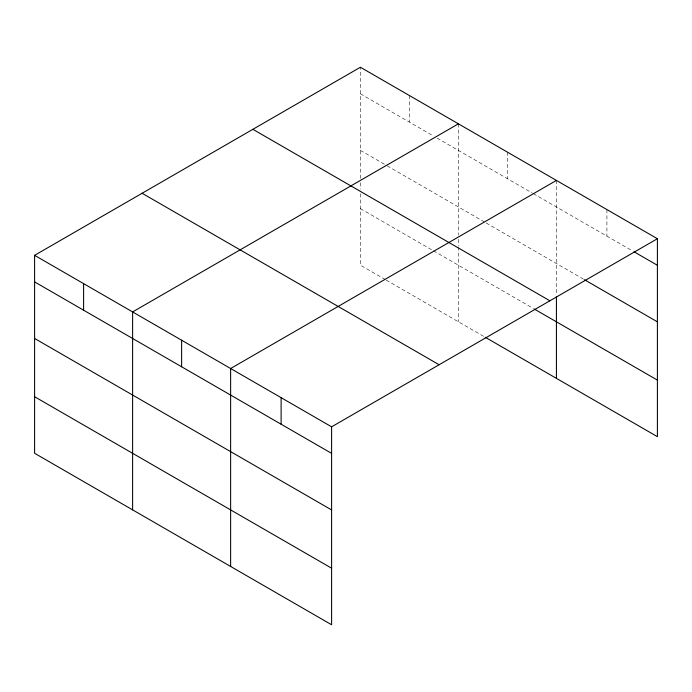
<?xml version="1.0" encoding="UTF-8"?>
<svg xmlns="http://www.w3.org/2000/svg" width="692" height="692" viewBox="0 0 692 692"><rect width="100%" height="100%" fill="white"/><g stroke="black" fill="none" stroke-linecap="round" stroke-linejoin="round"><path stroke-width="0.52" stroke-dasharray="3.46 2.59" d="M360.394 178.415L360.394 67.245M360.394 93.801L433.443 135.978M437.136 138.115L532.373 193.103M533.298 193.63L632.151 250.703M360.394 150.363L386.283 165.31M387.209 165.838L485.222 222.426M486.147 222.962L583.529 279.187M360.394 208.629L432.517 250.27M433.443 250.807L533.298 308.459M385.358 279.603L360.394 265.183L360.394 193.526M386.283 280.13L484.296 336.719M606.91 209.572L606.91 236.128M556.42 180.422L556.42 294.827M507.409 152.128L507.409 178.683M458.407 123.833L458.407 235.003M458.407 239.32L458.407 245.79M458.407 246.871L458.407 321.771M409.396 95.539L409.396 122.095M360.394 182.731L360.394 189.21"/><path stroke-width="1.04" d="M657.4 238.723L360.394 67.245L34.6 255.339L34.6 453.277L331.606 624.755L331.606 426.817L657.4 238.723L657.4 436.661L485.222 337.255M458.407 123.833L132.613 311.928L132.613 509.866M556.42 180.422L230.626 368.516L230.626 566.454M634.028 251.784L657.4 265.278M584.472 279.732L657.4 321.841M252.883 129.317L549.889 300.795M534.224 308.995L657.4 380.107M142.111 193.267L439.117 364.745M34.6 255.339L331.606 426.817M34.6 281.895L331.606 453.372M34.6 338.457L331.606 509.935M34.6 396.724L331.606 568.201M556.42 296.989L556.42 378.36M281.116 397.666L281.116 424.222M181.615 340.222L181.615 366.777M83.602 283.633L83.602 310.189"/></g></svg>
